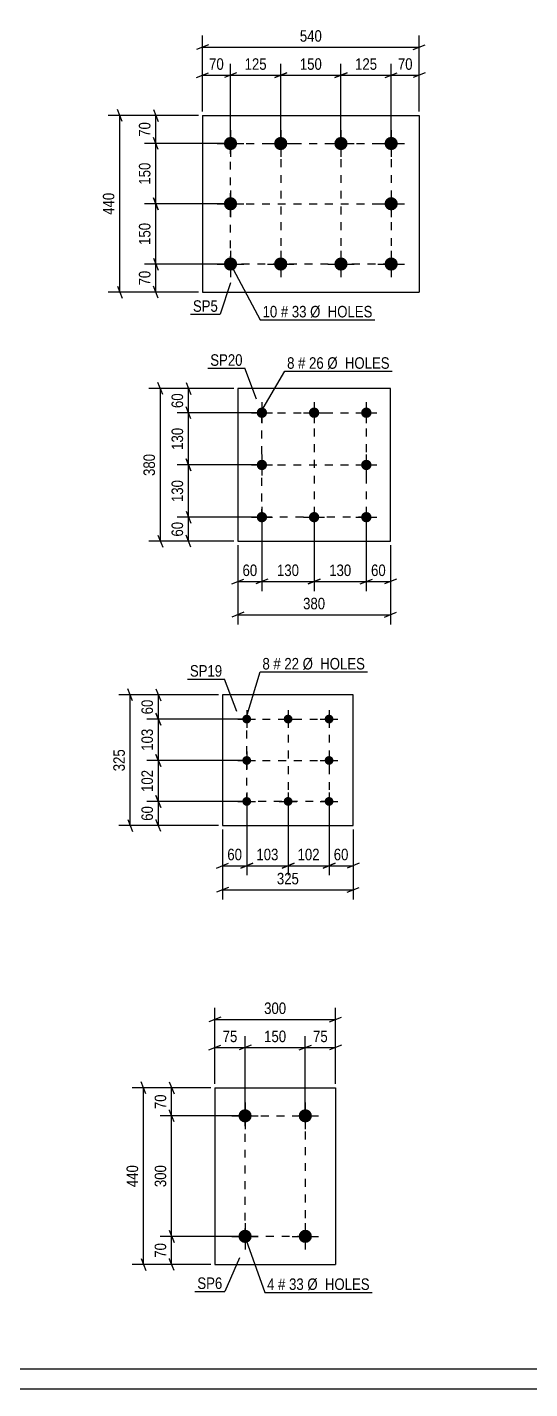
# Model space of a CAD drawing. Header units: millimetres. Extents: x 0 to 841, y 0 to 594.
# Drawn here: x 226.3 to 351.4, y 0 to 338.9 of the extents above; entities that cross this region are included whole.
import ezdxf

# ---------------------------------------------------------------- set-up
doc = ezdxf.new("R2010")
doc.units = ezdxf.units.MM
doc.linetypes.add('DXK_LINE_DOT2', pattern=[3.9198, 1.9599, -1.9599])
doc.styles.add('Arial Narrow', font='ARIALN.TTF', dxfattribs={"height": 0.2})

# ---------------------------------------------------------------- blocks, each defined once
blk = doc.blocks.new('Unknown-284934870-1134')
at = {"color": 5, "linetype": 'Continuous'}
for p, q in [((5, 5), (836, 5)), ((0, 0), (841, 0))]:
    blk.add_line(p, q, dxfattribs=at)
blk = doc.blocks.new('Part-284934870-1732 - 1731')
at = {"color": 2, "linetype": 'Continuous'}
for p, q in [((316.73, 248.96), (278.73, 248.96)), ((278.73, 248.96), (278.73, 210.96)), ((316.73, 210.96), (316.73, 248.96)), ((278.73, 210.96), (316.73, 210.96))]:
    blk.add_line(p, q, dxfattribs=at)
blk = doc.blocks.new('Bolt-284934870-1733 - 1731')
at = {"linetype": 'Continuous'}
for points in [[(284.73, 244.26, -1), (284.73, 241.66, -1)], [(297.73, 244.26, -1), (297.73, 241.66, -1)], [(310.73, 244.26, -1), (310.73, 241.66, -1)], [(284.73, 231.26, -1), (284.73, 228.66, -1)], [(310.73, 231.26, -1), (310.73, 228.66, -1)], [(284.73, 218.26, -1), (284.73, 215.66, -1)], [(297.73, 218.26, -1), (297.73, 215.66, -1)], [(310.73, 218.26, -1), (310.73, 215.66, -1)]]:
    blk.add_hatch(color=1, dxfattribs=at).paths.add_polyline_path(points)
at = {"color": 1, "linetype": 'Continuous'}
for p, q in [((284.73, 245.56), (284.73, 240.36)), ((297.73, 245.56), (297.73, 240.36)), ((310.73, 245.56), (310.73, 240.36)), ((282.13, 242.96), (287.33, 242.96)), ((295.13, 242.96), (300.33, 242.96)), ((308.13, 242.96), (313.33, 242.96)), ((284.73, 232.56), (284.73, 227.36)), ((310.73, 232.56), (310.73, 227.36)), ((282.13, 229.96), (287.33, 229.96)), ((308.13, 229.96), (313.33, 229.96)), ((282.13, 216.96), (287.33, 216.96)), ((284.73, 219.56), (284.73, 214.36)), ((295.13, 216.96), (300.33, 216.96)), ((297.73, 219.56), (297.73, 214.36)), ((308.13, 216.96), (313.33, 216.96)), ((310.73, 219.56), (310.73, 214.36))]:
    blk.add_line(p, q, dxfattribs=at)
blk = doc.blocks.new('Part-284934870-1773 - 1772')
at = {"color": 2, "linetype": 'Continuous'}
for p, q in [((307.45, 172.71), (274.95, 172.71)), ((274.95, 172.71), (274.95, 140.21)), ((307.45, 140.21), (307.45, 172.71)), ((274.95, 140.21), (307.45, 140.21))]:
    blk.add_line(p, q, dxfattribs=at)
blk = doc.blocks.new('Bolt-284934870-1774 - 1772')
at = {"linetype": 'Continuous'}
for points in [[(280.95, 167.81, -1), (280.95, 165.61, -1)], [(291.25, 167.81, -1), (291.25, 165.61, -1)], [(301.45, 167.81, -1), (301.45, 165.61, -1)], [(280.95, 157.51, -1), (280.95, 155.31, -1)], [(301.45, 157.51, -1), (301.45, 155.31, -1)], [(280.95, 147.31, -1), (280.95, 145.11, -1)], [(291.25, 147.31, -1), (291.25, 145.11, -1)], [(301.45, 147.31, -1), (301.45, 145.11, -1)]]:
    blk.add_hatch(color=1, dxfattribs=at).paths.add_polyline_path(points)
at = {"color": 1, "linetype": 'Continuous'}
for p, q in [((278.75, 166.71), (283.15, 166.71)), ((280.95, 168.91), (280.95, 164.51)), ((289.05, 166.71), (293.45, 166.71)), ((291.25, 168.91), (291.25, 164.51)), ((299.25, 166.71), (303.65, 166.71)), ((301.45, 168.91), (301.45, 164.51)), ((278.75, 156.41), (283.15, 156.41)), ((280.95, 158.61), (280.95, 154.21)), ((299.25, 156.41), (303.65, 156.41)), ((301.45, 158.61), (301.45, 154.21)), ((278.75, 146.21), (283.15, 146.21)), ((280.95, 148.41), (280.95, 144.01)), ((289.05, 146.21), (293.45, 146.21)), ((291.25, 148.41), (291.25, 144.01)), ((299.25, 146.21), (303.65, 146.21)), ((301.45, 148.41), (301.45, 144.01))]:
    blk.add_line(p, q, dxfattribs=at)
blk = doc.blocks.new('Part-284934870-1796 - 1795')
at = {"color": 2, "linetype": 'Continuous'}
for p, q in [((273.04, 74.94), (273.04, 30.94)), ((273.04, 74.94), (303.04, 74.94)), ((303.04, 74.94), (303.04, 30.94)), ((273.04, 30.94), (303.04, 30.94))]:
    blk.add_line(p, q, dxfattribs=at)
blk = doc.blocks.new('Bolt-284934870-1797 - 1795')
at = {"linetype": 'Continuous'}
for points in [[(280.54, 69.59, -1), (280.54, 66.29, -1)], [(295.54, 69.59, -1), (295.54, 66.29, -1)], [(280.54, 39.59, -1), (280.54, 36.29, -1)], [(295.54, 39.59, -1), (295.54, 36.29, -1)]]:
    blk.add_hatch(color=1, dxfattribs=at).paths.add_polyline_path(points)
at = {"color": 1, "linetype": 'Continuous'}
for p, q in [((280.54, 71.24), (280.54, 64.64)), ((295.54, 71.24), (295.54, 64.64)), ((277.24, 67.94), (283.84, 67.94)), ((292.24, 67.94), (298.84, 67.94)), ((280.54, 41.24), (280.54, 34.64)), ((295.54, 41.24), (295.54, 34.64)), ((277.24, 37.94), (283.84, 37.94)), ((292.24, 37.94), (298.84, 37.94))]:
    blk.add_line(p, q, dxfattribs=at)
blk = doc.blocks.new('Part-284934870-1804 - 1803')
at = {"color": 2, "linetype": 'Continuous'}
for p, q in [((269.92, 316.97), (269.92, 272.97)), ((269.92, 316.97), (323.92, 316.97)), ((323.92, 316.97), (323.92, 272.97)), ((269.92, 272.97), (323.92, 272.97))]:
    blk.add_line(p, q, dxfattribs=at)
blk = doc.blocks.new('Bolt-284934870-1805 - 1803')
at = {"linetype": 'Continuous'}
for points in [[(276.92, 311.62, -1), (276.92, 308.32, -1)], [(289.42, 311.62, -1), (289.42, 308.32, -1)], [(304.42, 311.62, -1), (304.42, 308.32, -1)], [(316.92, 311.62, -1), (316.92, 308.32, -1)], [(276.92, 296.62, -1), (276.92, 293.32, -1)], [(316.92, 296.62, -1), (316.92, 293.32, -1)], [(276.92, 281.62, -1), (276.92, 278.32, -1)], [(289.42, 281.62, -1), (289.42, 278.32, -1)], [(304.42, 281.62, -1), (304.42, 278.32, -1)], [(316.92, 281.62, -1), (316.92, 278.32, -1)]]:
    blk.add_hatch(color=1, dxfattribs=at).paths.add_polyline_path(points)
at = {"color": 1, "linetype": 'Continuous'}
for p, q in [((276.92, 313.27), (276.92, 306.67)), ((289.42, 313.27), (289.42, 306.67)), ((304.42, 313.27), (304.42, 306.67)), ((316.92, 313.27), (316.92, 306.67)), ((273.62, 309.97), (280.22, 309.97)), ((286.12, 309.97), (292.72, 309.97)), ((301.12, 309.97), (307.72, 309.97)), ((313.62, 309.97), (320.22, 309.97)), ((276.92, 298.27), (276.92, 291.67)), ((316.92, 298.27), (316.92, 291.67)), ((273.62, 294.97), (280.22, 294.97)), ((313.62, 294.97), (320.22, 294.97)), ((276.92, 283.27), (276.92, 276.67)), ((289.42, 283.27), (289.42, 276.67)), ((304.42, 283.27), (304.42, 276.67)), ((316.92, 283.27), (316.92, 276.67)), ((273.62, 279.97), (280.22, 279.97)), ((286.12, 279.97), (292.72, 279.97)), ((301.12, 279.97), (307.72, 279.97)), ((313.62, 279.97), (320.22, 279.97))]:
    blk.add_line(p, q, dxfattribs=at)
blk = doc.blocks.new('Rectangle-284934870-12186 - 1731')
at = {"color": 1, "linetype": 'DXK_LINE_DOT2'}
blk.add_lwpolyline([(284.73, 242.96), (310.73, 242.96), (310.73, 216.96), (284.73, 216.96), (284.73, 242.96)], close=True, dxfattribs=at)
blk = doc.blocks.new('Rectangle-284934870-12219 - 1772')
at = {"color": 1, "linetype": 'DXK_LINE_DOT2'}
blk.add_lwpolyline([(280.95, 166.71), (301.45, 166.71), (301.45, 146.21), (280.95, 146.21), (280.95, 166.71)], close=True, dxfattribs=at)
blk = doc.blocks.new('Rectangle-284934870-12253 - 1795')
at = {"color": 1, "linetype": 'DXK_LINE_DOT2'}
blk.add_lwpolyline([(280.54, 67.94), (295.54, 67.94), (295.54, 37.94), (280.54, 37.94), (280.54, 67.94)], close=True, dxfattribs=at)
blk = doc.blocks.new('Rectangle-284934870-12144 - 1803')
at = {"color": 1, "linetype": 'DXK_LINE_DOT2'}
blk.add_lwpolyline([(276.92, 309.97), (316.92, 309.97), (316.92, 279.97), (276.92, 279.97), (276.92, 309.97)], close=True, dxfattribs=at)
blk = doc.blocks.new('Line-284934870-12196 - 1731')
at = {"color": 1, "linetype": 'DXK_LINE_DOT2'}
blk.add_line((284.73, 229.96), (310.73, 229.96), dxfattribs=at)
blk = doc.blocks.new('Line-284934870-12229 - 1772')
at = {"color": 1, "linetype": 'DXK_LINE_DOT2'}
blk.add_line((280.95, 156.41), (301.45, 156.41), dxfattribs=at)
blk = doc.blocks.new('Line-284934870-12154 - 1803')
at = {"color": 1, "linetype": 'DXK_LINE_DOT2'}
blk.add_line((289.42, 309.97), (289.42, 279.97), dxfattribs=at)
blk = doc.blocks.new('Line-284934870-12203 - 1731')
at = {"color": 1, "linetype": 'DXK_LINE_DOT2'}
blk.add_line((297.73, 242.96), (297.73, 217.56), dxfattribs=at)
blk = doc.blocks.new('Line-284934870-12236 - 1772')
at = {"color": 1, "linetype": 'DXK_LINE_DOT2'}
blk.add_line((291.25, 166.71), (291.25, 146.21), dxfattribs=at)
blk = doc.blocks.new('Line-284934870-12161 - 1803')
at = {"color": 1, "linetype": 'DXK_LINE_DOT2'}
blk.add_line((304.42, 309.97), (304.42, 279.97), dxfattribs=at)
blk = doc.blocks.new('Line-284934870-12168 - 1803')
at = {"color": 1, "linetype": 'DXK_LINE_DOT2'}
blk.add_line((276.92, 294.97), (316.92, 294.97), dxfattribs=at)
blk = doc.blocks.new('StraightDimension-284934870-15221 - 1731')
at = {"color": 7, "linetype": 'Continuous'}
for p, q in [((297.73, 215.96), (297.73, 198.56)), ((310.73, 215.96), (310.73, 198.56)), ((299.23, 201.56), (296.23, 200.36)), ((297.73, 200.96), (310.73, 200.96)), ((309.23, 200.36), (312.23, 201.56))]:
    blk.add_line(p, q, dxfattribs=at)
at = {"color": 0}
blk.add_wipeout([(307.58, 201.71), (307.58, 205.91), (300.89, 205.91), (300.89, 201.71)], dxfattribs=at)
at = {"color": 3, "style": 'Arial Narrow'}
blk.add_text('130', height=2.863, dxfattribs=at).set_placement((301.49, 202.31))
blk = doc.blocks.new('StraightDimension-284934870-2501 - 1731')
at = {"color": 7, "linetype": 'Continuous'}
for p, q in [((277.73, 248.96), (263.6, 248.96)), ((265.85, 250.46), (267.05, 247.46)), ((266.45, 242.96), (266.45, 248.96)), ((267.05, 241.46), (265.85, 244.46)), ((283.73, 242.96), (263.6, 242.96))]:
    blk.add_line(p, q, dxfattribs=at)
at = {"color": 0}
blk.add_wipeout([(265.7, 248.39), (261.5, 248.39), (261.5, 243.53), (265.7, 243.53)], dxfattribs=at)
at = {"color": 3, "style": 'Arial Narrow'}
blk.add_text('60', height=2.863, rotation=90.0002, dxfattribs=at).set_placement((265.1, 244.13))
blk = doc.blocks.new('StraightDimension-284934870-2504 - 1731')
at = {"color": 7, "linetype": 'Continuous'}
for p, q in [((283.73, 216.96), (263.6, 216.96)), ((265.85, 218.46), (267.05, 215.46)), ((266.45, 210.96), (266.45, 216.96)), ((277.73, 210.96), (263.6, 210.96)), ((267.05, 209.46), (265.85, 212.46))]:
    blk.add_line(p, q, dxfattribs=at)
at = {"color": 0}
blk.add_wipeout([(265.7, 216.39), (261.5, 216.39), (261.5, 211.53), (265.7, 211.53)], dxfattribs=at)
at = {"color": 3, "style": 'Arial Narrow'}
blk.add_text('60', height=2.863, rotation=90.0002, dxfattribs=at).set_placement((265.1, 212.13))
blk = doc.blocks.new('StraightDimension-284934870-15219 - 1731')
at = {"color": 7, "linetype": 'Continuous'}
for p, q in [((284.73, 215.96), (284.73, 198.56)), ((297.73, 215.96), (297.73, 198.56)), ((286.23, 201.56), (283.23, 200.36)), ((284.73, 200.96), (297.73, 200.96)), ((296.23, 200.36), (299.23, 201.56))]:
    blk.add_line(p, q, dxfattribs=at)
at = {"color": 0}
blk.add_wipeout([(294.58, 201.71), (294.58, 205.91), (287.89, 205.91), (287.89, 201.71)], dxfattribs=at)
at = {"color": 3, "style": 'Arial Narrow'}
blk.add_text('130', height=2.863, dxfattribs=at).set_placement((288.49, 202.31))
blk = doc.blocks.new('StraightDimension-284934870-2517 - 1731')
at = {"color": 7, "linetype": 'Continuous'}
for p, q in [((277.73, 248.96), (256.6, 248.96)), ((260.05, 247.46), (258.85, 250.46)), ((259.45, 210.96), (259.45, 248.96)), ((277.73, 210.96), (256.6, 210.96)), ((258.85, 212.46), (260.05, 209.46))]:
    blk.add_line(p, q, dxfattribs=at)
at = {"color": 0}
blk.add_wipeout([(258.7, 233.3), (254.5, 233.3), (254.5, 226.62), (258.7, 226.62)], dxfattribs=at)
at = {"color": 3, "style": 'Arial Narrow'}
blk.add_text('380', height=2.863, rotation=90.0002, dxfattribs=at).set_placement((258.1, 227.22))
blk = doc.blocks.new('StraightDimension-284934870-2521 - 1731')
at = {"color": 7, "linetype": 'Continuous'}
for p, q in [((310.73, 215.96), (310.73, 198.56)), ((316.73, 209.96), (316.73, 198.56)), ((309.23, 200.36), (312.23, 201.56)), ((310.73, 200.96), (316.73, 200.96)), ((318.23, 201.56), (315.23, 200.36))]:
    blk.add_line(p, q, dxfattribs=at)
at = {"color": 0}
blk.add_wipeout([(316.16, 201.71), (316.16, 205.91), (311.31, 205.91), (311.31, 201.71)], dxfattribs=at)
at = {"color": 3, "style": 'Arial Narrow'}
blk.add_text('60', height=2.863, dxfattribs=at).set_placement((311.91, 202.31))
blk = doc.blocks.new('StraightDimension-284934870-2524 - 1731')
at = {"color": 7, "linetype": 'Continuous'}
for p, q in [((284.73, 215.96), (284.73, 198.56)), ((278.73, 209.96), (278.73, 198.56)), ((277.23, 200.36), (280.23, 201.56)), ((278.73, 200.96), (284.73, 200.96)), ((286.23, 201.56), (283.23, 200.36))]:
    blk.add_line(p, q, dxfattribs=at)
at = {"color": 0}
blk.add_wipeout([(284.16, 201.71), (284.16, 205.91), (279.31, 205.91), (279.31, 201.71)], dxfattribs=at)
at = {"color": 3, "style": 'Arial Narrow'}
blk.add_text('60', height=2.863, dxfattribs=at).set_placement((279.91, 202.31))
blk = doc.blocks.new('StraightDimension-284934870-2537 - 1731')
at = {"color": 7, "linetype": 'Continuous'}
for p, q in [((278.73, 209.96), (278.73, 190.28)), ((316.73, 209.96), (316.73, 190.28)), ((280.23, 193.28), (277.23, 192.08)), ((315.23, 192.08), (318.23, 193.28)), ((278.73, 192.68), (316.73, 192.68))]:
    blk.add_line(p, q, dxfattribs=at)
at = {"color": 0}
blk.add_wipeout([(301.08, 193.43), (301.08, 197.63), (294.39, 197.63), (294.39, 193.43)], dxfattribs=at)
at = {"color": 3, "style": 'Arial Narrow'}
blk.add_text('380', height=2.863, dxfattribs=at).set_placement((294.99, 194.03))
blk = doc.blocks.new('StraightDimension-284934870-15197 - 1731')
at = {"color": 7, "linetype": 'Continuous'}
for p, q in [((267.05, 228.46), (265.85, 231.46)), ((283.73, 229.96), (263.6, 229.96)), ((266.45, 216.96), (266.45, 229.96)), ((283.73, 216.96), (263.6, 216.96)), ((265.85, 218.46), (267.05, 215.46))]:
    blk.add_line(p, q, dxfattribs=at)
at = {"color": 0}
blk.add_wipeout([(265.7, 226.8), (261.5, 226.8), (261.5, 220.12), (265.7, 220.12)], dxfattribs=at)
at = {"color": 3, "style": 'Arial Narrow'}
blk.add_text('130', height=2.863, rotation=90.0002, dxfattribs=at).set_placement((265.1, 220.72))
blk = doc.blocks.new('StraightDimension-284934870-15199 - 1731')
at = {"color": 7, "linetype": 'Continuous'}
for p, q in [((267.05, 241.46), (265.85, 244.46)), ((283.73, 242.96), (263.6, 242.96)), ((266.45, 229.96), (266.45, 242.96)), ((265.85, 231.46), (267.05, 228.46)), ((283.73, 229.96), (263.6, 229.96))]:
    blk.add_line(p, q, dxfattribs=at)
at = {"color": 0}
blk.add_wipeout([(265.7, 239.8), (261.5, 239.8), (261.5, 233.12), (265.7, 233.12)], dxfattribs=at)
at = {"color": 3, "style": 'Arial Narrow'}
blk.add_text('130', height=2.863, rotation=90.0002, dxfattribs=at).set_placement((265.1, 233.72))
blk = doc.blocks.new('StraightDimension-284934870-2573 - 1772')
at = {"color": 7, "linetype": 'Continuous'}
for p, q in [((258.35, 174.21), (259.55, 171.21)), ((273.95, 172.71), (256.1, 172.71)), ((258.95, 166.71), (258.95, 172.71)), ((279.95, 166.71), (256.1, 166.71)), ((259.55, 165.21), (258.35, 168.21))]:
    blk.add_line(p, q, dxfattribs=at)
at = {"color": 0}
blk.add_wipeout([(258.2, 172.13), (254, 172.13), (254, 167.28), (258.2, 167.28)], dxfattribs=at)
at = {"color": 3, "style": 'Arial Narrow'}
blk.add_text('60', height=2.863, rotation=90.0002, dxfattribs=at).set_placement((257.6, 167.88))
blk = doc.blocks.new('StraightDimension-284934870-2576 - 1772')
at = {"color": 7, "linetype": 'Continuous'}
for p, q in [((279.95, 146.21), (256.1, 146.21)), ((258.35, 147.71), (259.55, 144.71)), ((258.95, 140.21), (258.95, 146.21)), ((273.95, 140.21), (256.1, 140.21)), ((259.55, 138.71), (258.35, 141.71))]:
    blk.add_line(p, q, dxfattribs=at)
at = {"color": 0}
blk.add_wipeout([(258.2, 145.63), (254, 145.63), (254, 140.78), (258.2, 140.78)], dxfattribs=at)
at = {"color": 3, "style": 'Arial Narrow'}
blk.add_text('60', height=2.863, rotation=90.0002, dxfattribs=at).set_placement((257.6, 141.38))
blk = doc.blocks.new('StraightDimension-284934870-2589 - 1772')
at = {"color": 7, "linetype": 'Continuous'}
for p, q in [((252.55, 171.21), (251.35, 174.21)), ((273.95, 172.71), (249.1, 172.71)), ((251.95, 140.21), (251.95, 172.71)), ((273.95, 140.21), (249.1, 140.21)), ((251.35, 141.71), (252.55, 138.71))]:
    blk.add_line(p, q, dxfattribs=at)
at = {"color": 0}
blk.add_wipeout([(251.2, 159.8), (247, 159.8), (247, 153.11), (251.2, 153.11)], dxfattribs=at)
at = {"color": 3, "style": 'Arial Narrow'}
blk.add_text('325', height=2.863, rotation=90.0002, dxfattribs=at).set_placement((250.6, 153.71))
blk = doc.blocks.new('StraightDimension-284934870-2593 - 1772')
at = {"color": 7, "linetype": 'Continuous'}
for p, q in [((301.45, 145.21), (301.45, 127.81)), ((307.45, 139.21), (307.45, 127.81)), ((299.95, 129.61), (302.95, 130.81)), ((301.45, 130.21), (307.45, 130.21)), ((308.95, 130.81), (305.95, 129.61))]:
    blk.add_line(p, q, dxfattribs=at)
at = {"color": 0}
blk.add_wipeout([(306.88, 130.96), (306.88, 135.16), (302.02, 135.16), (302.02, 130.96)], dxfattribs=at)
at = {"color": 3, "style": 'Arial Narrow'}
blk.add_text('60', height=2.863, dxfattribs=at).set_placement((302.62, 131.56))
blk = doc.blocks.new('StraightDimension-284934870-2596 - 1772')
at = {"color": 7, "linetype": 'Continuous'}
for p, q in [((280.95, 145.21), (280.95, 127.81)), ((274.95, 139.21), (274.95, 127.81)), ((273.45, 129.61), (276.45, 130.81)), ((274.95, 130.21), (280.95, 130.21)), ((282.45, 130.81), (279.45, 129.61))]:
    blk.add_line(p, q, dxfattribs=at)
at = {"color": 0}
blk.add_wipeout([(280.38, 130.96), (280.38, 135.16), (275.52, 135.16), (275.52, 130.96)], dxfattribs=at)
at = {"color": 3, "style": 'Arial Narrow'}
blk.add_text('60', height=2.863, dxfattribs=at).set_placement((276.12, 131.56))
blk = doc.blocks.new('StraightDimension-284934870-2609 - 1772')
at = {"color": 7, "linetype": 'Continuous'}
for p, q in [((274.95, 139.21), (274.95, 121.81)), ((307.45, 139.21), (307.45, 121.81)), ((276.45, 124.81), (273.45, 123.61)), ((274.95, 124.21), (307.45, 124.21)), ((305.95, 123.61), (308.95, 124.81))]:
    blk.add_line(p, q, dxfattribs=at)
at = {"color": 0}
blk.add_wipeout([(294.54, 124.96), (294.54, 129.16), (287.86, 129.16), (287.86, 124.96)], dxfattribs=at)
at = {"color": 3, "style": 'Arial Narrow'}
blk.add_text('325', height=2.863, dxfattribs=at).set_placement((288.46, 125.56))
blk = doc.blocks.new('StraightDimension-284934870-15294 - 1772')
at = {"color": 7, "linetype": 'Continuous'}
for p, q in [((279.95, 156.41), (256.1, 156.41)), ((258.35, 157.91), (259.55, 154.91)), ((258.95, 146.21), (258.95, 156.41)), ((279.95, 146.21), (256.1, 146.21)), ((259.55, 144.71), (258.35, 147.71))]:
    blk.add_line(p, q, dxfattribs=at)
at = {"color": 0}
blk.add_wipeout([(258.2, 154.65), (254, 154.65), (254, 147.96), (258.2, 147.96)], dxfattribs=at)
at = {"color": 3, "style": 'Arial Narrow'}
blk.add_text('102', height=2.863, rotation=90.0002, dxfattribs=at).set_placement((257.6, 148.56))
blk = doc.blocks.new('StraightDimension-284934870-15296 - 1772')
at = {"color": 7, "linetype": 'Continuous'}
for p, q in [((279.95, 166.71), (256.1, 166.71)), ((258.35, 168.21), (259.55, 165.21)), ((258.95, 156.41), (258.95, 166.71)), ((279.95, 156.41), (256.1, 156.41)), ((259.55, 154.91), (258.35, 157.91))]:
    blk.add_line(p, q, dxfattribs=at)
at = {"color": 0}
blk.add_wipeout([(258.2, 164.9), (254, 164.9), (254, 158.21), (258.2, 158.21)], dxfattribs=at)
at = {"color": 3, "style": 'Arial Narrow'}
blk.add_text('103', height=2.863, rotation=90.0002, dxfattribs=at).set_placement((257.6, 158.81))
blk = doc.blocks.new('StraightDimension-284934870-15316 - 1772')
at = {"color": 7, "linetype": 'Continuous'}
for p, q in [((280.95, 145.21), (280.95, 127.81)), ((291.25, 145.21), (291.25, 127.81)), ((279.45, 129.61), (282.45, 130.81)), ((280.95, 130.21), (291.25, 130.21)), ((292.75, 130.81), (289.75, 129.61))]:
    blk.add_line(p, q, dxfattribs=at)
at = {"color": 0}
blk.add_wipeout([(289.44, 130.96), (289.44, 135.16), (282.76, 135.16), (282.76, 130.96)], dxfattribs=at)
at = {"color": 3, "style": 'Arial Narrow'}
blk.add_text('103', height=2.863, dxfattribs=at).set_placement((283.36, 131.56))
blk = doc.blocks.new('StraightDimension-284934870-15318 - 1772')
at = {"color": 7, "linetype": 'Continuous'}
for p, q in [((291.25, 145.21), (291.25, 127.81)), ((301.45, 145.21), (301.45, 127.81)), ((289.75, 129.61), (292.75, 130.81)), ((291.25, 130.21), (301.45, 130.21)), ((302.95, 130.81), (299.95, 129.61))]:
    blk.add_line(p, q, dxfattribs=at)
at = {"color": 0}
blk.add_wipeout([(299.69, 130.96), (299.69, 135.16), (293.01, 135.16), (293.01, 130.96)], dxfattribs=at)
at = {"color": 3, "style": 'Arial Narrow'}
blk.add_text('102', height=2.863, dxfattribs=at).set_placement((293.61, 131.56))
blk = doc.blocks.new('StraightDimension-284934870-2630 - 1795')
at = {"color": 7, "linetype": 'Continuous'}
for p, q in [((279.54, 67.94), (259.4, 67.94)), ((262.85, 66.44), (261.65, 69.44)), ((262.25, 37.94), (262.25, 67.94)), ((279.54, 37.94), (259.4, 37.94)), ((261.65, 39.44), (262.85, 36.44))]:
    blk.add_line(p, q, dxfattribs=at)
at = {"color": 0}
blk.add_wipeout([(261.5, 56.28), (257.3, 56.28), (257.3, 49.59), (261.5, 49.59)], dxfattribs=at)
at = {"color": 3, "style": 'Arial Narrow'}
blk.add_text('300', height=2.863, rotation=90.0002, dxfattribs=at).set_placement((260.9, 50.19))
blk = doc.blocks.new('StraightDimension-284934870-2631 - 1795')
at = {"color": 7, "linetype": 'Continuous'}
for p, q in [((279.54, 37.94), (259.4, 37.94)), ((261.65, 39.44), (262.85, 36.44)), ((262.25, 30.94), (262.25, 37.94)), ((272.04, 30.94), (259.4, 30.94)), ((262.85, 29.44), (261.65, 32.44))]:
    blk.add_line(p, q, dxfattribs=at)
at = {"color": 0}
blk.add_wipeout([(261.5, 36.86), (257.3, 36.86), (257.3, 32.01), (261.5, 32.01)], dxfattribs=at)
at = {"color": 3, "style": 'Arial Narrow'}
blk.add_text('70', height=2.863, rotation=90.0002, dxfattribs=at).set_placement((260.9, 32.61))
blk = doc.blocks.new('StraightDimension-284934870-2629 - 1795')
at = {"color": 7, "linetype": 'Continuous'}
for p, q in [((272.04, 74.94), (259.4, 74.94)), ((261.65, 76.44), (262.85, 73.44)), ((262.25, 67.94), (262.25, 74.94)), ((279.54, 67.94), (259.4, 67.94)), ((262.85, 66.44), (261.65, 69.44))]:
    blk.add_line(p, q, dxfattribs=at)
at = {"color": 0}
blk.add_wipeout([(261.5, 73.86), (257.3, 73.86), (257.3, 69.01), (261.5, 69.01)], dxfattribs=at)
at = {"color": 3, "style": 'Arial Narrow'}
blk.add_text('70', height=2.863, rotation=90.0002, dxfattribs=at).set_placement((260.9, 69.61))
blk = doc.blocks.new('StraightDimension-284934870-2641 - 1795')
at = {"color": 7, "linetype": 'Continuous'}
for p, q in [((272.04, 74.94), (252.4, 74.94)), ((255.85, 73.44), (254.65, 76.44)), ((255.25, 30.94), (255.25, 74.94)), ((272.04, 30.94), (252.4, 30.94)), ((254.65, 32.44), (255.85, 29.44))]:
    blk.add_line(p, q, dxfattribs=at)
at = {"color": 0}
blk.add_wipeout([(254.5, 56.28), (250.3, 56.28), (250.3, 49.59), (254.5, 49.59)], dxfattribs=at)
at = {"color": 3, "style": 'Arial Narrow'}
blk.add_text('440', height=2.863, rotation=90.0002, dxfattribs=at).set_placement((253.9, 50.19))
blk = doc.blocks.new('StraightDimension-284934870-2645 - 1795')
at = {"color": 7, "linetype": 'Continuous'}
for p, q in [((294.04, 84.34), (297.04, 85.54)), ((295.54, 68.94), (295.54, 87.79)), ((295.54, 84.94), (303.04, 84.94)), ((304.54, 85.54), (301.54, 84.34)), ((303.04, 75.94), (303.04, 87.79))]:
    blk.add_line(p, q, dxfattribs=at)
at = {"color": 0}
blk.add_wipeout([(301.71, 85.69), (301.71, 89.89), (296.86, 89.89), (296.86, 85.69)], dxfattribs=at)
at = {"color": 3, "style": 'Arial Narrow'}
blk.add_text('75', height=2.863, dxfattribs=at).set_placement((297.46, 86.29))
blk = doc.blocks.new('StraightDimension-284934870-2646 - 1795')
at = {"color": 7, "linetype": 'Continuous'}
for p, q in [((282.04, 85.54), (279.04, 84.34)), ((280.54, 68.94), (280.54, 87.79)), ((280.54, 84.94), (295.54, 84.94)), ((294.04, 84.34), (297.04, 85.54)), ((295.54, 68.94), (295.54, 87.79))]:
    blk.add_line(p, q, dxfattribs=at)
at = {"color": 0}
blk.add_wipeout([(291.38, 85.69), (291.38, 89.89), (284.69, 89.89), (284.69, 85.69)], dxfattribs=at)
at = {"color": 3, "style": 'Arial Narrow'}
blk.add_text('150', height=2.863, dxfattribs=at).set_placement((285.29, 86.29))
blk = doc.blocks.new('StraightDimension-284934870-2647 - 1795')
at = {"color": 7, "linetype": 'Continuous'}
for p, q in [((271.54, 84.34), (274.54, 85.54)), ((273.04, 75.94), (273.04, 87.79)), ((273.04, 84.94), (280.54, 84.94)), ((282.04, 85.54), (279.04, 84.34)), ((280.54, 68.94), (280.54, 87.79))]:
    blk.add_line(p, q, dxfattribs=at)
at = {"color": 0}
blk.add_wipeout([(279.21, 85.69), (279.21, 89.89), (274.36, 89.89), (274.36, 85.69)], dxfattribs=at)
at = {"color": 3, "style": 'Arial Narrow'}
blk.add_text('75', height=2.863, dxfattribs=at).set_placement((274.96, 86.29))
blk = doc.blocks.new('StraightDimension-284934870-2657 - 1795')
at = {"color": 7, "linetype": 'Continuous'}
for p, q in [((274.54, 92.54), (271.54, 91.34)), ((273.04, 75.94), (273.04, 94.79)), ((273.04, 91.94), (303.04, 91.94)), ((301.54, 91.34), (304.54, 92.54)), ((303.04, 75.94), (303.04, 94.79))]:
    blk.add_line(p, q, dxfattribs=at)
at = {"color": 0}
blk.add_wipeout([(291.38, 92.69), (291.38, 96.89), (284.69, 96.89), (284.69, 92.69)], dxfattribs=at)
at = {"color": 3, "style": 'Arial Narrow'}
blk.add_text('300', height=2.863, dxfattribs=at).set_placement((285.29, 93.29))
blk = doc.blocks.new('StraightDimension-284934870-15758 - 1803')
at = {"color": 7, "linetype": 'Continuous'}
for p, q in [((289.42, 310.97), (289.42, 329.82)), ((304.42, 310.97), (304.42, 329.82)), ((290.92, 327.57), (287.92, 326.37)), ((289.42, 326.97), (304.42, 326.97)), ((302.92, 326.37), (305.92, 327.57))]:
    blk.add_line(p, q, dxfattribs=at)
at = {"color": 0}
blk.add_wipeout([(300.26, 327.72), (300.26, 331.92), (293.58, 331.92), (293.58, 327.72)], dxfattribs=at)
at = {"color": 3, "style": 'Arial Narrow'}
blk.add_text('150', height=2.863, dxfattribs=at).set_placement((294.18, 328.32))
blk = doc.blocks.new('StraightDimension-284934870-2685 - 1803')
at = {"color": 7, "linetype": 'Continuous'}
for p, q in [((269.92, 317.97), (269.92, 329.82)), ((276.92, 310.97), (276.92, 329.82)), ((268.42, 326.37), (271.42, 327.57)), ((269.92, 326.97), (276.92, 326.97)), ((278.42, 327.57), (275.42, 326.37))]:
    blk.add_line(p, q, dxfattribs=at)
at = {"color": 0}
blk.add_wipeout([(275.85, 327.72), (275.85, 331.92), (270.99, 331.92), (270.99, 327.72)], dxfattribs=at)
at = {"color": 3, "style": 'Arial Narrow'}
blk.add_text('70', height=2.863, dxfattribs=at).set_placement((271.59, 328.32))
blk = doc.blocks.new('StraightDimension-284934870-2661 - 1803')
at = {"color": 7, "linetype": 'Continuous'}
for p, q in [((268.92, 316.97), (255.47, 316.97)), ((257.72, 318.47), (258.92, 315.47)), ((258.32, 309.97), (258.32, 316.97)), ((275.92, 309.97), (255.47, 309.97)), ((258.92, 308.47), (257.72, 311.47))]:
    blk.add_line(p, q, dxfattribs=at)
at = {"color": 0}
blk.add_wipeout([(257.57, 315.9), (253.37, 315.9), (253.37, 311.04), (257.57, 311.04)], dxfattribs=at)
at = {"color": 3, "style": 'Arial Narrow'}
blk.add_text('70', height=2.863, rotation=90.0002, dxfattribs=at).set_placement((256.97, 311.64))
blk = doc.blocks.new('StraightDimension-284934870-2664 - 1803')
at = {"color": 7, "linetype": 'Continuous'}
for p, q in [((257.72, 281.47), (258.92, 278.47)), ((275.92, 279.97), (255.47, 279.97)), ((258.32, 272.97), (258.32, 279.97)), ((268.92, 272.97), (255.47, 272.97)), ((258.92, 271.47), (257.72, 274.47))]:
    blk.add_line(p, q, dxfattribs=at)
at = {"color": 0}
blk.add_wipeout([(257.57, 278.9), (253.37, 278.9), (253.37, 274.04), (257.57, 274.04)], dxfattribs=at)
at = {"color": 3, "style": 'Arial Narrow'}
blk.add_text('70', height=2.863, rotation=90.0002, dxfattribs=at).set_placement((256.97, 274.64))
blk = doc.blocks.new('StraightDimension-284934870-15736 - 1803')
at = {"color": 7, "linetype": 'Continuous'}
for p, q in [((275.92, 309.97), (255.47, 309.97)), ((258.92, 308.47), (257.72, 311.47)), ((258.32, 294.97), (258.32, 309.97)), ((275.92, 294.97), (255.47, 294.97)), ((257.72, 296.47), (258.92, 293.47))]:
    blk.add_line(p, q, dxfattribs=at)
at = {"color": 0}
blk.add_wipeout([(257.57, 305.81), (253.37, 305.81), (253.37, 299.13), (257.57, 299.13)], dxfattribs=at)
at = {"color": 3, "style": 'Arial Narrow'}
blk.add_text('150', height=2.863, rotation=90.0002, dxfattribs=at).set_placement((256.97, 299.73))
blk = doc.blocks.new('StraightDimension-284934870-2677 - 1803')
at = {"color": 7, "linetype": 'Continuous'}
for p, q in [((268.92, 316.97), (246.49, 316.97)), ((249.94, 315.47), (248.74, 318.47)), ((249.34, 272.97), (249.34, 316.97)), ((268.92, 272.97), (246.49, 272.97)), ((248.74, 274.47), (249.94, 271.47))]:
    blk.add_line(p, q, dxfattribs=at)
at = {"color": 0}
blk.add_wipeout([(248.59, 298.31), (244.39, 298.31), (244.39, 291.63), (248.59, 291.63)], dxfattribs=at)
at = {"color": 3, "style": 'Arial Narrow'}
blk.add_text('440', height=2.863, rotation=90.0002, dxfattribs=at).set_placement((247.99, 292.23))
blk = doc.blocks.new('StraightDimension-284934870-2681 - 1803')
at = {"color": 7, "linetype": 'Continuous'}
for p, q in [((316.92, 310.97), (316.92, 329.82)), ((323.92, 317.97), (323.92, 329.82)), ((315.42, 326.37), (318.42, 327.57)), ((316.92, 326.97), (323.92, 326.97)), ((325.42, 327.57), (322.42, 326.37))]:
    blk.add_line(p, q, dxfattribs=at)
at = {"color": 0}
blk.add_wipeout([(322.85, 327.72), (322.85, 331.92), (317.99, 331.92), (317.99, 327.72)], dxfattribs=at)
at = {"color": 3, "style": 'Arial Narrow'}
blk.add_text('70', height=2.863, dxfattribs=at).set_placement((318.59, 328.32))
blk = doc.blocks.new('StraightDimension-284934870-15760 - 1803')
at = {"color": 7, "linetype": 'Continuous'}
for p, q in [((304.42, 310.97), (304.42, 329.82)), ((316.92, 310.97), (316.92, 329.82)), ((305.92, 327.57), (302.92, 326.37)), ((304.42, 326.97), (316.92, 326.97)), ((315.42, 326.37), (318.42, 327.57))]:
    blk.add_line(p, q, dxfattribs=at)
at = {"color": 0}
blk.add_wipeout([(314.01, 327.72), (314.01, 331.92), (307.33, 331.92), (307.33, 327.72)], dxfattribs=at)
at = {"color": 3, "style": 'Arial Narrow'}
blk.add_text('125', height=2.863, dxfattribs=at).set_placement((307.93, 328.32))
blk = doc.blocks.new('StraightDimension-284934870-2701 - 1803')
at = {"color": 7, "linetype": 'Continuous'}
for p, q in [((269.92, 317.97), (269.92, 336.82)), ((323.92, 317.97), (323.92, 336.82)), ((271.42, 334.57), (268.42, 333.37)), ((269.92, 333.97), (323.92, 333.97)), ((322.42, 333.37), (325.42, 334.57))]:
    blk.add_line(p, q, dxfattribs=at)
at = {"color": 0}
blk.add_wipeout([(300.26, 334.72), (300.26, 338.92), (293.58, 338.92), (293.58, 334.72)], dxfattribs=at)
at = {"color": 3, "style": 'Arial Narrow'}
blk.add_text('540', height=2.863, dxfattribs=at).set_placement((294.18, 335.32))
blk = doc.blocks.new('StraightDimension-284934870-15734 - 1803')
at = {"color": 7, "linetype": 'Continuous'}
for p, q in [((275.92, 294.97), (255.47, 294.97)), ((258.92, 293.47), (257.72, 296.47)), ((258.32, 279.97), (258.32, 294.97)), ((257.72, 281.47), (258.92, 278.47)), ((275.92, 279.97), (255.47, 279.97))]:
    blk.add_line(p, q, dxfattribs=at)
at = {"color": 0}
blk.add_wipeout([(257.57, 290.81), (253.37, 290.81), (253.37, 284.13), (257.57, 284.13)], dxfattribs=at)
at = {"color": 3, "style": 'Arial Narrow'}
blk.add_text('150', height=2.863, rotation=90.0002, dxfattribs=at).set_placement((256.97, 284.73))
blk = doc.blocks.new('StraightDimension-284934870-15756 - 1803')
at = {"color": 7, "linetype": 'Continuous'}
for p, q in [((276.92, 310.97), (276.92, 329.82)), ((289.42, 310.97), (289.42, 329.82)), ((278.42, 327.57), (275.42, 326.37)), ((276.92, 326.97), (289.42, 326.97)), ((287.92, 326.37), (290.92, 327.57))]:
    blk.add_line(p, q, dxfattribs=at)
at = {"color": 0}
blk.add_wipeout([(286.51, 327.72), (286.51, 331.92), (279.83, 331.92), (279.83, 327.72)], dxfattribs=at)
at = {"color": 3, "style": 'Arial Narrow'}
blk.add_text('125', height=2.863, dxfattribs=at).set_placement((280.43, 328.32))
blk = doc.blocks.new('Mark-284934870-4212 - 1731')
at = {"color": 0}
blk.add_wipeout([(279.92, 254.64), (279.92, 257.64), (271.88, 257.64), (271.88, 254.64)], dxfattribs=at)
blk.add_wipeout([(279.92, 254.64), (279.92, 257.64), (271.88, 257.64), (271.88, 254.64)], dxfattribs=at)
at = {"color": 30, "linetype": 'Continuous'}
for p in [(271.28, 254.04), (283.39, 246.32)]:
    blk.add_line(p, (280.52, 254.04), dxfattribs=at)
at = {"color": 3, "style": 'Arial Narrow'}
blk.add_text('SP20', height=2.863, dxfattribs=at).set_placement((271.88, 254.64))
blk = doc.blocks.new('Mark-284934870-4215 - 1731')
at = {"color": 0}
blk.add_wipeout([(292.84, 253.9), (292.84, 256.9), (291.01, 256.9), (291.01, 253.9)], dxfattribs=at)
blk.add_wipeout([(292.84, 253.9), (292.84, 256.9), (291.01, 256.9), (291.01, 253.9)], dxfattribs=at)
at = {"color": 7, "linetype": 'Continuous'}
blk.add_line((284.49, 243.09), (290.41, 253.3), dxfattribs=at)
at = {"color": 0}
blk.add_wipeout([(295.57, 253.9), (295.57, 256.9), (293.74, 256.9), (293.74, 253.9)], dxfattribs=at)
blk.add_wipeout([(295.57, 253.9), (295.57, 256.9), (293.74, 256.9), (293.74, 253.9)], dxfattribs=at)
at = {"color": 3, "style": 'Arial Narrow'}
blk.add_text('8', height=2.86, dxfattribs=at).set_placement((291.01, 253.9))
at = {"color": 0}
blk.add_wipeout([(300.12, 253.9), (300.12, 256.9), (296.47, 256.9), (296.47, 253.9)], dxfattribs=at)
blk.add_wipeout([(300.12, 253.9), (300.12, 256.9), (296.47, 256.9), (296.47, 253.9)], dxfattribs=at)
at = {"color": 3, "style": 'Arial Narrow'}
blk.add_text('#', height=2.86, dxfattribs=at).set_placement((293.74, 253.9))
at = {"color": 0}
blk.add_wipeout([(316.55, 253.9), (316.55, 256.9), (301.02, 256.9), (301.02, 253.9)], dxfattribs=at)
blk.add_wipeout([(316.55, 253.9), (316.55, 256.9), (301.02, 256.9), (301.02, 253.9)], dxfattribs=at)
at = {"color": 7, "linetype": 'Continuous'}
blk.add_line((290.41, 253.3), (317.15, 253.3), dxfattribs=at)
at = {"color": 3, "style": 'Arial Narrow'}
for s, p in [('26', (296.47, 253.9)), ('Ø  HOLES', (301.02, 253.9))]:
    blk.add_text(s, height=2.863, dxfattribs=at).set_placement(p)
blk = doc.blocks.new('Mark-284934870-4231 - 1772')
at = {"color": 0}
blk.add_wipeout([(286.7, 179.05), (286.7, 182.05), (284.87, 182.05), (284.87, 179.05)], dxfattribs=at)
blk.add_wipeout([(286.7, 179.05), (286.7, 182.05), (284.87, 182.05), (284.87, 179.05)], dxfattribs=at)
at = {"color": 7, "linetype": 'Continuous'}
blk.add_line((280.81, 166.93), (284.27, 178.45), dxfattribs=at)
at = {"color": 0}
blk.add_wipeout([(289.42, 179.05), (289.42, 182.05), (287.6, 182.05), (287.6, 179.05)], dxfattribs=at)
blk.add_wipeout([(289.42, 179.05), (289.42, 182.05), (287.6, 182.05), (287.6, 179.05)], dxfattribs=at)
at = {"color": 3, "style": 'Arial Narrow'}
blk.add_text('8', height=2.86, dxfattribs=at).set_placement((284.87, 179.05))
at = {"color": 0}
blk.add_wipeout([(293.98, 179.05), (293.98, 182.05), (290.32, 182.05), (290.32, 179.05)], dxfattribs=at)
blk.add_wipeout([(293.98, 179.05), (293.98, 182.05), (290.32, 182.05), (290.32, 179.05)], dxfattribs=at)
at = {"color": 3, "style": 'Arial Narrow'}
blk.add_text('#', height=2.86, dxfattribs=at).set_placement((287.6, 179.05))
at = {"color": 0}
blk.add_wipeout([(310.41, 179.05), (310.41, 182.05), (294.88, 182.05), (294.88, 179.05)], dxfattribs=at)
blk.add_wipeout([(310.41, 179.05), (310.41, 182.05), (294.88, 182.05), (294.88, 179.05)], dxfattribs=at)
at = {"color": 7, "linetype": 'Continuous'}
blk.add_line((284.27, 178.45), (311.01, 178.45), dxfattribs=at)
at = {"color": 3, "style": 'Arial Narrow'}
for s, p in [('22', (290.32, 179.05)), ('Ø  HOLES', (294.88, 179.05))]:
    blk.add_text(s, height=2.863, dxfattribs=at).set_placement(p)
blk = doc.blocks.new('Mark-284934870-4228 - 1772')
at = {"color": 0}
blk.add_wipeout([(274.85, 177.27), (274.85, 180.27), (266.81, 180.27), (266.81, 177.27)], dxfattribs=at)
blk.add_wipeout([(274.85, 177.27), (274.85, 180.27), (266.81, 180.27), (266.81, 177.27)], dxfattribs=at)
at = {"color": 30, "linetype": 'Continuous'}
for p in [(266.21, 176.67), (278.53, 168.56)]:
    blk.add_line(p, (275.45, 176.67), dxfattribs=at)
at = {"color": 3, "style": 'Arial Narrow'}
blk.add_text('SP19', height=2.863, dxfattribs=at).set_placement((266.81, 177.27))
blk = doc.blocks.new('Mark-284934870-4241 - 1795')
at = {"color": 0}
blk.add_wipeout([(287.86, 24.6), (287.86, 27.6), (286.04, 27.6), (286.04, 24.6)], dxfattribs=at)
blk.add_wipeout([(287.86, 24.6), (287.86, 27.6), (286.04, 27.6), (286.04, 24.6)], dxfattribs=at)
at = {"color": 7, "linetype": 'Continuous'}
blk.add_line((280.42, 38.15), (285.44, 24), dxfattribs=at)
at = {"color": 0}
blk.add_wipeout([(290.59, 24.6), (290.59, 27.6), (288.76, 27.6), (288.76, 24.6)], dxfattribs=at)
blk.add_wipeout([(290.59, 24.6), (290.59, 27.6), (288.76, 27.6), (288.76, 24.6)], dxfattribs=at)
at = {"color": 3, "style": 'Arial Narrow'}
blk.add_text('4', height=2.86, dxfattribs=at).set_placement((286.04, 24.6))
at = {"color": 0}
blk.add_wipeout([(295.15, 24.6), (295.15, 27.6), (291.49, 27.6), (291.49, 24.6)], dxfattribs=at)
blk.add_wipeout([(295.15, 24.6), (295.15, 27.6), (291.49, 27.6), (291.49, 24.6)], dxfattribs=at)
at = {"color": 3, "style": 'Arial Narrow'}
blk.add_text('#', height=2.86, dxfattribs=at).set_placement((288.76, 24.6))
at = {"color": 0}
blk.add_wipeout([(311.57, 24.6), (311.57, 27.6), (296.05, 27.6), (296.05, 24.6)], dxfattribs=at)
blk.add_wipeout([(311.57, 24.6), (311.57, 27.6), (296.05, 27.6), (296.05, 24.6)], dxfattribs=at)
at = {"color": 7, "linetype": 'Continuous'}
blk.add_line((285.44, 24), (312.17, 24), dxfattribs=at)
at = {"color": 3, "style": 'Arial Narrow'}
for s, p in [('33', (291.49, 24.6)), ('Ø  HOLES', (296.05, 24.6))]:
    blk.add_text(s, height=2.863, dxfattribs=at).set_placement(p)
blk = doc.blocks.new('Mark-284934870-4238 - 1795')
at = {"color": 0}
blk.add_wipeout([(274.87, 24.85), (274.87, 27.85), (268.66, 27.85), (268.66, 24.85)], dxfattribs=at)
blk.add_wipeout([(274.87, 24.85), (274.87, 27.85), (268.66, 27.85), (268.66, 24.85)], dxfattribs=at)
at = {"color": 30, "linetype": 'Continuous'}
for p in [(279.18, 32.56), (268.06, 24.25)]:
    blk.add_line(p, (275.47, 24.25), dxfattribs=at)
at = {"color": 3, "style": 'Arial Narrow'}
blk.add_text('SP6', height=2.863, dxfattribs=at).set_placement((268.66, 24.85))
blk = doc.blocks.new('Mark-284934870-4242 - 1803')
at = {"color": 0}
blk.add_wipeout([(273.77, 268.08), (273.77, 271.08), (267.56, 271.08), (267.56, 268.08)], dxfattribs=at)
blk.add_wipeout([(273.77, 268.08), (273.77, 271.08), (267.56, 271.08), (267.56, 268.08)], dxfattribs=at)
at = {"color": 30, "linetype": 'Continuous'}
for p in [(276.95, 275.29), (266.96, 267.48)]:
    blk.add_line(p, (274.37, 267.48), dxfattribs=at)
at = {"color": 3, "style": 'Arial Narrow'}
blk.add_text('SP5', height=2.863, dxfattribs=at).set_placement((267.56, 268.08))
blk = doc.blocks.new('Mark-284934870-4245 - 1803')
at = {"color": 0}
blk.add_wipeout([(288.55, 266.69), (288.55, 269.69), (284.9, 269.69), (284.9, 266.69)], dxfattribs=at)
blk.add_wipeout([(288.55, 266.69), (288.55, 269.69), (284.9, 269.69), (284.9, 266.69)], dxfattribs=at)
at = {"color": 7, "linetype": 'Continuous'}
blk.add_line((276.92, 279.97), (284.3, 266.09), dxfattribs=at)
at = {"color": 0}
blk.add_wipeout([(291.28, 266.69), (291.28, 269.69), (289.45, 269.69), (289.45, 266.69)], dxfattribs=at)
blk.add_wipeout([(291.28, 266.69), (291.28, 269.69), (289.45, 269.69), (289.45, 266.69)], dxfattribs=at)
at = {"color": 3, "style": 'Arial Narrow'}
blk.add_text('10', height=2.863, dxfattribs=at).set_placement((284.9, 266.69))
at = {"color": 0}
blk.add_wipeout([(295.84, 266.69), (295.84, 269.69), (292.18, 269.69), (292.18, 266.69)], dxfattribs=at)
blk.add_wipeout([(295.84, 266.69), (295.84, 269.69), (292.18, 269.69), (292.18, 266.69)], dxfattribs=at)
at = {"color": 3, "style": 'Arial Narrow'}
blk.add_text('#', height=2.86, dxfattribs=at).set_placement((289.45, 266.69))
at = {"color": 0}
blk.add_wipeout([(312.26, 266.69), (312.26, 269.69), (296.74, 269.69), (296.74, 266.69)], dxfattribs=at)
blk.add_wipeout([(312.26, 266.69), (312.26, 269.69), (296.74, 269.69), (296.74, 266.69)], dxfattribs=at)
at = {"color": 7, "linetype": 'Continuous'}
blk.add_line((284.3, 266.09), (312.86, 266.09), dxfattribs=at)
at = {"color": 3, "style": 'Arial Narrow'}
for s, p in [('33', (292.18, 266.69)), ('Ø  HOLES', (296.74, 266.69))]:
    blk.add_text(s, height=2.863, dxfattribs=at).set_placement(p)

msp = doc.modelspace()

# ---------------------------------------------------------------- block references
for name in ['Unknown-284934870-1134', 'Part-284934870-1804 - 1803', 'Bolt-284934870-1805 - 1803', 'Rectangle-284934870-12144 - 1803', 'Line-284934870-12154 - 1803', 'Line-284934870-12161 - 1803', 'Line-284934870-12168 - 1803', 'Part-284934870-1732 - 1731', 'Bolt-284934870-1733 - 1731', 'Rectangle-284934870-12186 - 1731', 'Line-284934870-12203 - 1731', 'Line-284934870-12196 - 1731', 'Part-284934870-1773 - 1772', 'Bolt-284934870-1774 - 1772', 'Rectangle-284934870-12219 - 1772', 'Line-284934870-12236 - 1772', 'Line-284934870-12229 - 1772', 'Part-284934870-1796 - 1795', 'Bolt-284934870-1797 - 1795', 'Rectangle-284934870-12253 - 1795']:
    msp.add_blockref(name, (0, 0))

# ---------------------------------------------------------------- next in the draw order: block references
for name in ['StraightDimension-284934870-2685 - 1803', 'StraightDimension-284934870-15758 - 1803', 'StraightDimension-284934870-2681 - 1803', 'StraightDimension-284934870-2664 - 1803', 'StraightDimension-284934870-2501 - 1731', 'StraightDimension-284934870-2504 - 1731', 'StraightDimension-284934870-15221 - 1731', 'StraightDimension-284934870-2573 - 1772', 'StraightDimension-284934870-2576 - 1772', 'StraightDimension-284934870-2593 - 1772', 'StraightDimension-284934870-2645 - 1795', 'StraightDimension-284934870-2630 - 1795']:
    msp.add_blockref(name, (0, 0))

# ---------------------------------------------------------------- next in the draw order: block references
for name in ['StraightDimension-284934870-15760 - 1803', 'StraightDimension-284934870-2661 - 1803', 'StraightDimension-284934870-2517 - 1731', 'StraightDimension-284934870-15219 - 1731', 'StraightDimension-284934870-2521 - 1731', 'StraightDimension-284934870-2589 - 1772', 'StraightDimension-284934870-2629 - 1795', 'StraightDimension-284934870-2631 - 1795']:
    msp.add_blockref(name, (0, 0))

# ---------------------------------------------------------------- next in the draw order: block references
for name in ['StraightDimension-284934870-15736 - 1803', 'Mark-284934870-4212 - 1731', 'StraightDimension-284934870-2524 - 1731', 'StraightDimension-284934870-2596 - 1772', 'StraightDimension-284934870-2646 - 1795', 'StraightDimension-284934870-2641 - 1795', 'Mark-284934870-4241 - 1795']:
    msp.add_blockref(name, (0, 0))

# ---------------------------------------------------------------- next in the draw order: block references
for name in ['StraightDimension-284934870-2677 - 1803', 'StraightDimension-284934870-15197 - 1731', 'StraightDimension-284934870-2537 - 1731', 'StraightDimension-284934870-15294 - 1772', 'StraightDimension-284934870-2609 - 1772', 'StraightDimension-284934870-2647 - 1795', 'Mark-284934870-4238 - 1795']:
    msp.add_blockref(name, (0, 0))

# ---------------------------------------------------------------- next in the draw order: block references
for name in ['StraightDimension-284934870-2701 - 1803', 'StraightDimension-284934870-15734 - 1803', 'Mark-284934870-4242 - 1803', 'StraightDimension-284934870-15199 - 1731', 'StraightDimension-284934870-15296 - 1772', 'StraightDimension-284934870-15316 - 1772', 'StraightDimension-284934870-2657 - 1795']:
    msp.add_blockref(name, (0, 0))

# ---------------------------------------------------------------- next in the draw order: block references
for name in ['StraightDimension-284934870-15756 - 1803', 'Mark-284934870-4245 - 1803', 'Mark-284934870-4215 - 1731', 'Mark-284934870-4228 - 1772', 'Mark-284934870-4231 - 1772', 'StraightDimension-284934870-15318 - 1772']:
    msp.add_blockref(name, (0, 0))

doc.saveas('drawing.dxf')
